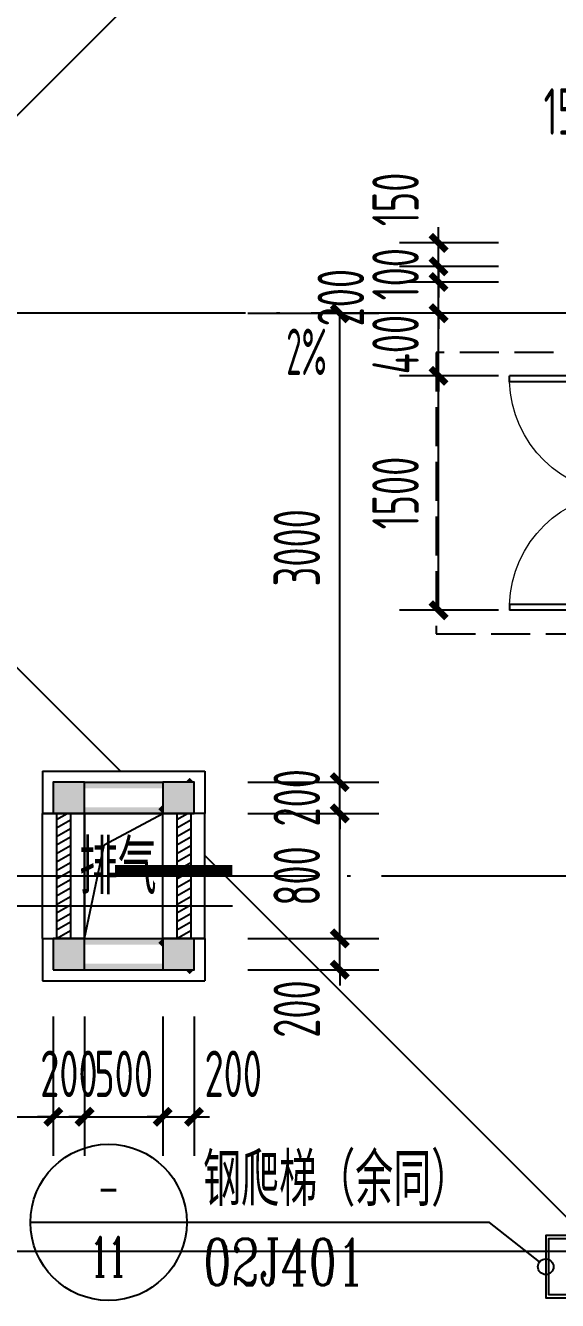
# Model space of a CAD drawing. Extents: x -228436 to 200315, y -41539 to 163917.
# Drawn here: x 49322 to 52725, y 136484 to 144641 of the extents above; entities that cross this region are included whole.
import ezdxf
from ezdxf.enums import TextEntityAlignment as Align

# ---------------------------------------------------------------- set-up
doc = ezdxf.new("R2010")
doc.units = 0
doc.header["$LTSCALE"] = 1000
doc.header["$MEASUREMENT"] = 0
doc.linetypes.add('X-104 13#平面$0$DASH', pattern=[0.35, 0.25, -0.1])
doc.linetypes.add('X-104 13#平面$0$DOTE', pattern=[2.42, 2, -0.2, 0.02, -0.2])
for name, color, linetype in [('01-标注_尺寸', 124, 'Continuous'), ('01-标注_符号', 200, 'Continuous'), ('02-TEXT_标注', 130, 'Continuous'), ('6007--X-2#3#$0$STAIR', 5, 'Continuous'), ('PUB_HATCH', 8, 'Continuous'), ('PUB_WALL', 9, 'Continuous'), ('X-104 13#平面$0$01-标注_符号', 200, 'Continuous'), ('X-104 13#平面$0$02-TEXT_标注', 130, 'Continuous'), ('X-104 13#平面$0$02-TEXT_门窗', 151, 'Continuous'), ('X-104 13#平面$0$A-C_窗', 140, 'Continuous'), ('X-104 13#平面$0$A-C_门', 150, 'Continuous'), ('X-104 13#平面$0$A-O_分水线', 127, 'Continuous'), ('X-104 13#平面$0$A-SUR_保温', 222, 'Continuous'), ('X-104 13#平面$0$A-TECH_结构', 21, 'Continuous'), ('X-104 13#平面$0$A_AXIS-轴线', 36, 'X-104 13#平面$0$DOTE'), ('X-104 13#平面$0$A_STR-砌块墙', 121, 'Continuous'), ('X-104 13#平面$0$A_STR-砼柱', 51, 'Continuous'), ('X-104 13#平面$0$DUCT-加压送风管端线', 2, 'Continuous')]:
    doc.layers.add(name, color=color, linetype=linetype)
doc.styles.add('6007--X-2#3#$0$_TCH_LABEL', font='COMPLEX', dxfattribs={"bigfont": 'GBCBIG'})
doc.styles.add('_TCH_DIM', font='ros1.shx', dxfattribs={"width": 0.8, "bigfont": 'jd.shx'})
doc.styles.add('_TCH_DIM_T3', font='ros1.shx', dxfattribs={"width": 0.705882, "bigfont": 'jd.shx'})
doc.styles.add('_TCH_LABEL', font='COMPLEX.shx', dxfattribs={"width": 0.8, "bigfont": 'GBCBIG.shx'})
doc.styles.add('X-104 13#平面$0$_TCH_WINDOW', font='STXIHEI_0.TTF', dxfattribs={"width": 0.75, "height": 3.5})
doc.styles.add('X-104 13#平面$0$Standard', font='ros1.shx', dxfattribs={"width": 0.75, "bigfont": 'jd.shx'})
doc.dimstyles.new('_TCH_ARCH&&100', dxfattribs={"dimtxt": 297.5, "dimasz": 100, "dimexe": 250, "dimexo": 300, "dimgap": 126.25, "dimtad": 1, "dimdec": 0, "dimzin": 0, "dimdsep": 46, "dimtxsty": '_TCH_DIM_T3', "dimblk": 'ARCHTICK', "dimcen": 0.09, "dimclrt": 7, "dimazin": 2, "dimtfac": 1, "dimtdec": 0, "dimtix": 1, "dimtmove": 2, "dimatfit": 3, "dimfxl": 0, "dimtolj": 1, "dimtzin": 0, "dimarcsym": 0})

# ---------------------------------------------------------------- blocks, each defined once
blk = doc.blocks.new('X-104 13#平面$0$zzzzx')
at = {"layer": 'X-104 13#平面$0$A_AXIS-轴线', "linetype": 'X-104 13#平面$0$DOTE'}
blk.add_line((60408.4, 18000), (-2925, 18000), dxfattribs=at)
blk = doc.blocks.new('X-104 13#平面$0$ys')
blk.add_line((39870, 7500), (47550, 7500))
for points in [[(39025, 10025), (46005.5, 17005.5)], [(44430, 10570), (40654.4, 14345.6)], [(47500, 7500), (44970, 10030)]]:
    blk.add_lwpolyline(points)
blk = doc.blocks.new('X-104 13#平面$0$$DorLib2D$00000002')
for p, q in [((-0.5, 0), (-0.5, 0.4875)), ((-0.475, 0.4875), (-0.5, 0.4875)), ((-0.475, 0), (-0.475, 0.4875)), ((0.475, 0), (0.475, 0.4875)), ((0.475, 0.4875), (0.5, 0.4875)), ((0.5, 0), (0.5, 0.4875)), ((-0.5, 0), (-0.475, 0)), ((0.5, 0), (0.475, 0))]:
    blk.add_line(p, q)
at = {"lineweight": 13}
for centre, start, end in [((-0.4875, 0), 0, 88.5307), ((0.4875, 0), 91.4693, 180)]:
    blk.add_arc(centre, 0.4875, start, end, dxfattribs=at)
blk = doc.blocks.new('X-104 13#平面$0$$WINLIB2D$00000039')
at = {"color": 0}
for points in [[(-0.5, 0.5), (-0.5, -0.5)], [(0.5, 0.5), (-0.5, 0.5)], [(0.5, -0.5), (0.5, 0.5)], [(-0.5, 0.167), (0.5, 0.167)], [(-0.384, -0.167), (-0.448, 0.167)], [(-0.316, -0.167), (-0.38, 0.167)], [(-0.248, -0.167), (-0.312, 0.167)], [(-0.18, -0.167), (-0.244, 0.167)], [(-0.112, -0.167), (-0.176, 0.167)], [(-0.044, -0.167), (-0.108, 0.167)], [(0.024, -0.167), (-0.04, 0.167)], [(0.092, -0.167), (0.028, 0.167)], [(0.16, -0.167), (0.096, 0.167)], [(0.228, -0.167), (0.164, 0.167)], [(0.296, -0.167), (0.232, 0.167)], [(0.364, -0.167), (0.3, 0.167)], [(0.432, -0.167), (0.368, 0.167)], [(0.5, -0.167), (0.436, 0.167)], [(-0.452, -0.167), (-0.5, 0.084)], [(-0.5, -0.167), (0.5, -0.167)], [(0.5, -0.5), (-0.5, -0.5)]]:
    blk.add_lwpolyline(points, dxfattribs=at)
blk = doc.blocks.new('_FZH')
blk.add_lwpolyline([(-0.5, -0.5), (0.5, -0.5), (0.5, 0.5), (-0.5, 0.5)], close=True)
at = {"layer": 'PUB_HATCH'}
blk.add_solid([(-0.5, -0.5), (0.5, -0.5), (-0.5, 0.5), (0.5, 0.5)], dxfattribs=at)
blk = doc.blocks.new('X-104 13#平面')
at = {"layer": 'PUB_WALL'}
for points in [[(50343.4, 139800), (50400, 139800), (50371.7, 139828.3)], [(49700, 139800), (49500, 139800), (49540, 139760), (49660, 139760)], [(49500, 139800), (49500, 139600), (49540, 139640), (49540, 139760)], [(49700, 139600), (49700, 139800), (49660, 139760), (49660, 139640)], [(50200, 139760), (50200, 139800), (49700, 139800), (49700, 139760)], [(50400, 139800), (50200, 139800), (50240, 139760), (50360, 139760)], [(50200, 139800), (50200, 139600), (50240, 139640), (50240, 139760)], [(50400, 139600), (50400, 139800), (50360, 139760), (50360, 139640)], [(50200, 139600), (50200, 139656.6), (50171.7, 139628.3)], [(49500, 139600), (49700, 139600), (49660, 139640), (49540, 139640)], [(50200, 139600), (50200, 139640), (49700, 139640), (49700, 139600)], [(50200, 139600), (50400, 139600), (50360, 139640), (50240, 139640)], [(49700, 138800), (49500, 138800), (49540, 138760), (49660, 138760)], [(49500, 138800), (49500, 138600), (49540, 138640), (49540, 138760)], [(49700, 138600), (49700, 138800), (49660, 138760), (49660, 138640)], [(50200, 138760), (50200, 138800), (49700, 138800), (49700, 138760)], [(50200, 138743.4), (50200, 138800), (50171.7, 138771.7)], [(50400, 138800), (50200, 138800), (50240, 138760), (50360, 138760)], [(50200, 138800), (50200, 138600), (50240, 138640), (50240, 138760)], [(50400, 138600), (50400, 138800), (50360, 138760), (50360, 138640)], [(49500, 138600), (49700, 138600), (49660, 138640), (49540, 138640)], [(50200, 138600), (50200, 138640), (49700, 138640), (49700, 138600)], [(50200, 138600), (50400, 138600), (50360, 138640), (50240, 138640)], [(50400, 138600), (50343.4, 138600), (50371.7, 138571.7)]]:
    blk.add_hatch(color=256, dxfattribs=at).paths.add_polyline_path(points)
at = {"layer": 'X-104 13#平面$0$01-标注_符号'}
blk.add_line((50645.6, 139007), (48704.6, 139007), dxfattribs=at)
at = {"layer": 'X-104 13#平面$0$01-标注_符号', "const_width": 75}
blk.add_lwpolyline([(50645.6, 139232), (49895.6, 139232)], dxfattribs=at)
at = {"layer": 'X-104 13#平面$0$A-SUR_保温'}
for p, q in [((49430, 139870), (50470, 139870)), ((49430, 139870), (49430, 139600)), ((50470, 139870), (50470, 139600)), ((49430, 139600), (49500, 139600)), ((50470, 139600), (50400, 139600)), ((49430, 138800), (49500, 138800)), ((49430, 138800), (49430, 138530)), ((50470, 138800), (50400, 138800)), ((50470, 138800), (50470, 138530)), ((49430, 138530), (50470, 138530))]:
    blk.add_line(p, q, dxfattribs=at)
at = {"layer": 'X-104 13#平面$0$A-SUR_保温', "linetype": 'X-104 13#平面$0$DASH'}
blk.add_lwpolyline([(53050, 142550), (51950, 142550), (51950, 140750), (53050, 140750)], close=True, dxfattribs=at)
at = {"layer": 'X-104 13#平面$0$A-TECH_结构'}
for p, q in [((50200, 139600), (49700, 139600)), ((49700, 139600), (49700, 138800)), ((50200, 138800), (50200, 139600)), ((49700, 138800), (50200, 138800))]:
    blk.add_line(p, q, dxfattribs=at)
at = {"layer": 'X-104 13#平面$0$A_AXIS-轴线', "linetype": 'X-104 13#平面$0$DOTE'}
blk.add_line((39500, 139200), (60408.4, 139200), dxfattribs=at)
at = {"layer": 'X-104 13#平面$0$A_STR-砌块墙'}
for p, q in [((49700, 139800), (50200, 139800)), ((49700, 139600), (50200, 139600)), ((49700, 138800), (50200, 138800)), ((49700, 138600), (50200, 138600))]:
    blk.add_line(p, q, dxfattribs=at)
at = {"layer": 'X-104 13#平面$0$DUCT-加压送风管端线'}
for p, q in [((49825, 139400), (50200, 139600)), ((49700, 138800), (49825, 139400))]:
    blk.add_line(p, q, dxfattribs=at)
blk.add_blockref('X-104 13#平面$0$zzzzx', (0, 124800))
at = {"layer": 'X-104 13#平面$0$A-C_窗', "yscale": 270, "zscale": 270, "rotation": 270}
for p, xscale in [((49565, 139200), 799.9999999996799), ((50335, 139200), 800.000000004773)]:
    blk.add_blockref('X-104 13#平面$0$$WINLIB2D$00000039', p, dxfattribs=dict(at, xscale=xscale))
at = {"layer": 'X-104 13#平面$0$A-C_门'}
ref = blk.add_blockref('X-104 13#平面$0$$DorLib2D$00000002', (53150, 141650), dxfattribs=dict(at, xscale=1500, yscale=-1500, zscale=300, rotation=270))
ref.add_attrib('A', 'WM1521', (53782.1, 141102.6), dxfattribs={"layer": 'X-104 13#平面$0$02-TEXT_门窗', "height": 285.43, "rotation": 90, "style": 'X-104 13#平面$0$_TCH_WINDOW', "width": 0.75})
at = {"layer": 'X-104 13#平面$0$A-O_分水线'}
blk.add_blockref('X-104 13#平面$0$ys', (5500, 129300), dxfattribs=at)
at = {"layer": 'X-104 13#平面$0$A_STR-砼柱', "xscale": 200, "yscale": 200, "zscale": 200}
for p in [(49600, 139700, 3000), (50300, 139700), (49600, 138700, 3000), (50300, 138700)]:
    blk.add_blockref('_FZH', p, dxfattribs=at)
at = {"layer": 'X-104 13#平面$0$02-TEXT_标注', "style": 'X-104 13#平面$0$Standard', "width": 0.75}
blk.add_text('排气', height=347.29, dxfattribs=at).set_placement((49666.1, 139083.5))
blk = doc.blocks.new('_ArchTick')
at = {"color": 0, "linetype": 'ByBlock', "const_width": 0.4}
blk.add_lwpolyline([(-0.5, -0.5), (0.5, 0.5)], dxfattribs=at)
blk = doc.blocks.new('*D361')
at = {"layer": '01-标注_尺寸', "color": 0, "lineweight": -2, "transparency": 16777216}
for p, q in [((52348.4, 142400), (51714.2, 142400)), ((51964.2, 140900), (51964.2, 142400)), ((52348.4, 140900), (51714.2, 140900))]:
    blk.add_line(p, q, dxfattribs=at)
at = {"layer": 'Defpoints', "color": 0, "transparency": 16777216}
for p in [(51964.2, 142400), (52648.4, 142400), (52648.4, 140900)]:
    blk.add_point(p, dxfattribs=at)
at = {"layer": '01-标注_尺寸', "color": 0, "lineweight": -2, "transparency": 16777216, "xscale": 100, "yscale": 100, "zscale": 100}
for p, rotation in [((51964.2, 142400), 90), ((51964.2, 140900), 270)]:
    blk.add_blockref('_ArchTick', p, dxfattribs=dict(at, rotation=rotation))
at = {"layer": '01-标注_尺寸', "color": 7, "transparency": 16777216, "insert": (51689.2, 141650), "char_height": 297.5, "attachment_point": 5, "rotation": 90, "style": '_TCH_DIM_T3'}
blk.add_mtext('\\A1;1500', dxfattribs=at)
blk = doc.blocks.new('*D362')
at = {"layer": '01-标注_尺寸', "color": 0, "lineweight": -2, "transparency": 16777216}
for p, q in [((51964.2, 142800), (51964.2, 142900)), ((52348.4, 142800), (51714.2, 142800)), ((51964.2, 142400), (51964.2, 142800)), ((52348.4, 142400), (51714.2, 142400)), ((51964.2, 142400), (51964.2, 142300))]:
    blk.add_line(p, q, dxfattribs=at)
at = {"layer": 'Defpoints', "color": 0, "transparency": 16777216}
for p in [(51964.2, 142800), (52648.4, 142800), (52648.4, 142400)]:
    blk.add_point(p, dxfattribs=at)
at = {"layer": '01-标注_尺寸', "color": 0, "lineweight": -2, "transparency": 16777216, "xscale": 100, "yscale": 100, "zscale": 100}
for p, rotation in [((51964.2, 142800), 270), ((51964.2, 142400), 90)]:
    blk.add_blockref('_ArchTick', p, dxfattribs=dict(at, rotation=rotation))
at = {"layer": '01-标注_尺寸', "color": 7, "transparency": 16777216, "insert": (51689.2, 142600), "char_height": 297.5, "attachment_point": 5, "rotation": 90, "style": '_TCH_DIM_T3'}
blk.add_mtext('\\A1;400', dxfattribs=at)
blk = doc.blocks.new('*D363')
at = {"layer": '01-标注_尺寸', "color": 0, "lineweight": -2, "transparency": 16777216}
for p, q in [((51964.2, 143000), (51964.2, 143100)), ((52348.4, 143000), (51714.2, 143000)), ((51964.2, 142800), (51964.2, 143000)), ((52348.4, 142800), (51714.2, 142800)), ((51964.2, 142800), (51964.2, 142700))]:
    blk.add_line(p, q, dxfattribs=at)
at = {"layer": 'Defpoints', "color": 0, "transparency": 16777216}
for p in [(51964.2, 143000), (52648.4, 143000), (52648.4, 142800)]:
    blk.add_point(p, dxfattribs=at)
at = {"layer": '01-标注_尺寸', "color": 0, "lineweight": -2, "transparency": 16777216, "xscale": 100, "yscale": 100, "zscale": 100}
for p, rotation in [((51964.2, 143000), 270), ((51964.2, 142800), 90)]:
    blk.add_blockref('_ArchTick', p, dxfattribs=dict(at, rotation=rotation))
at = {"layer": '01-标注_尺寸', "color": 7, "transparency": 16777216, "insert": (51339.2, 142900), "char_height": 297.5, "attachment_point": 5, "rotation": 90, "style": '_TCH_DIM_T3'}
blk.add_mtext('\\A1;200', dxfattribs=at)
blk = doc.blocks.new('*D364')
at = {"layer": '01-标注_尺寸', "color": 0, "lineweight": -2, "transparency": 16777216}
for p, q in [((51964.2, 143100), (51964.2, 143200)), ((52348.4, 143100), (51714.2, 143100)), ((51964.2, 143000), (51964.2, 143100)), ((52348.4, 143000), (51714.2, 143000)), ((51964.2, 143000), (51964.2, 142900))]:
    blk.add_line(p, q, dxfattribs=at)
at = {"layer": 'Defpoints', "color": 0, "transparency": 16777216}
for p in [(51964.2, 143100), (52648.4, 143100), (52648.4, 143000)]:
    blk.add_point(p, dxfattribs=at)
at = {"layer": '01-标注_尺寸', "color": 0, "lineweight": -2, "transparency": 16777216, "xscale": 100, "yscale": 100, "zscale": 100}
for p, rotation in [((51964.2, 143100), 270), ((51964.2, 143000), 90)]:
    blk.add_blockref('_ArchTick', p, dxfattribs=dict(at, rotation=rotation))
at = {"layer": '01-标注_尺寸', "color": 7, "transparency": 16777216, "insert": (51689.2, 143050), "char_height": 297.5, "attachment_point": 5, "rotation": 90, "style": '_TCH_DIM_T3'}
blk.add_mtext('\\A1;100', dxfattribs=at)
blk = doc.blocks.new('*D365')
at = {"layer": '01-标注_尺寸', "color": 0, "lineweight": -2, "transparency": 16777216}
for p, q in [((51964.2, 143250), (51964.2, 143350)), ((52348.4, 143250), (51714.2, 143250)), ((51964.2, 143100), (51964.2, 143250)), ((52348.4, 143100), (51714.2, 143100)), ((51964.2, 143100), (51964.2, 143000))]:
    blk.add_line(p, q, dxfattribs=at)
at = {"layer": 'Defpoints', "color": 0, "transparency": 16777216}
for p in [(51964.2, 143250), (52648.4, 143250), (52648.4, 143100)]:
    blk.add_point(p, dxfattribs=at)
at = {"layer": '01-标注_尺寸', "color": 0, "lineweight": -2, "transparency": 16777216, "xscale": 100, "yscale": 100, "zscale": 100}
for p, rotation in [((51964.2, 143250), 270), ((51964.2, 143100), 90)]:
    blk.add_blockref('_ArchTick', p, dxfattribs=dict(at, rotation=rotation))
at = {"layer": '01-标注_尺寸', "color": 7, "transparency": 16777216, "insert": (51689.2, 143528.5), "char_height": 297.5, "attachment_point": 5, "rotation": 90, "style": '_TCH_DIM_T3'}
blk.add_mtext('\\A1;150', dxfattribs=at)
blk = doc.blocks.new('*D373')
at = {"layer": '01-标注_尺寸', "color": 0, "lineweight": -2, "transparency": 16777216}
for p, q in [((53050, 143400), (53050, 144065.9)), ((53200, 143400), (53200, 144065.9)), ((53050, 143815.9), (52950, 143815.9)), ((53050, 143815.9), (53200, 143815.9)), ((53200, 143815.9), (53300, 143815.9))]:
    blk.add_line(p, q, dxfattribs=at)
at = {"layer": 'Defpoints', "color": 0, "transparency": 16777216}
for p in [(53200, 143815.9), (53050, 143100), (53200, 143100)]:
    blk.add_point(p, dxfattribs=at)
at = {"layer": '01-标注_尺寸', "color": 0, "lineweight": -2, "transparency": 16777216, "xscale": 100, "yscale": 100, "zscale": 100}
blk.add_blockref('_ArchTick', (53050, 143815.9), dxfattribs=at)
at = {"layer": '01-标注_尺寸', "color": 0, "lineweight": -2, "transparency": 16777216, "xscale": 100, "yscale": 100, "zscale": 100, "rotation": 180}
blk.add_blockref('_ArchTick', (53200, 143815.9), dxfattribs=at)
at = {"layer": '01-标注_尺寸', "color": 7, "transparency": 16777216, "insert": (52807.2, 144090.9), "char_height": 297.5, "attachment_point": 5, "style": '_TCH_DIM_T3'}
blk.add_mtext('\\A1;150', dxfattribs=at)
blk = doc.blocks.new('*D585')
at = {"layer": '01-标注_尺寸', "color": 0, "lineweight": -2, "transparency": 16777216}
for p, q in [((50745.3, 142800), (51582.3, 142800)), ((51332.3, 139800), (51332.3, 142800)), ((50745.3, 139800), (51582.3, 139800))]:
    blk.add_line(p, q, dxfattribs=at)
at = {"layer": 'Defpoints', "color": 0, "transparency": 16777216}
for p in [(50445.3, 142800), (51332.3, 142800), (50445.3, 139800)]:
    blk.add_point(p, dxfattribs=at)
at = {"layer": '01-标注_尺寸', "color": 0, "lineweight": -2, "transparency": 16777216, "xscale": 100, "yscale": 100, "zscale": 100}
for p, rotation in [((51332.3, 142800), 90), ((51332.3, 139800), 270)]:
    blk.add_blockref('_ArchTick', p, dxfattribs=dict(at, rotation=rotation))
at = {"layer": '01-标注_尺寸', "color": 7, "transparency": 16777216, "insert": (51057.3, 141300), "char_height": 297.5, "attachment_point": 5, "rotation": 90, "style": '_TCH_DIM_T3'}
blk.add_mtext('\\A1;3000', dxfattribs=at)
blk = doc.blocks.new('*D586')
at = {"layer": '01-标注_尺寸', "color": 0, "lineweight": -2, "transparency": 16777216}
for p, q in [((51332.3, 139800), (51332.3, 139900)), ((50745.3, 139800), (51582.3, 139800)), ((51332.3, 139600), (51332.3, 139800)), ((50745.3, 139600), (51582.3, 139600)), ((51332.3, 139600), (51332.3, 139500))]:
    blk.add_line(p, q, dxfattribs=at)
at = {"layer": 'Defpoints', "color": 0, "transparency": 16777216}
for p in [(50445.3, 139800), (51332.3, 139800), (50445.3, 139600)]:
    blk.add_point(p, dxfattribs=at)
at = {"layer": '01-标注_尺寸', "color": 0, "lineweight": -2, "transparency": 16777216, "xscale": 100, "yscale": 100, "zscale": 100}
for p, rotation in [((51332.3, 139800), 270), ((51332.3, 139600), 90)]:
    blk.add_blockref('_ArchTick', p, dxfattribs=dict(at, rotation=rotation))
at = {"layer": '01-标注_尺寸', "color": 7, "transparency": 16777216, "insert": (51057.3, 139700), "char_height": 297.5, "attachment_point": 5, "rotation": 90, "style": '_TCH_DIM_T3'}
blk.add_mtext('\\A1;200', dxfattribs=at)
blk = doc.blocks.new('*D587')
at = {"layer": '01-标注_尺寸', "color": 0, "lineweight": -2, "transparency": 16777216}
for p, q in [((50745.3, 139600), (51582.3, 139600)), ((51332.3, 138800), (51332.3, 139600)), ((50745.3, 138800), (51582.3, 138800))]:
    blk.add_line(p, q, dxfattribs=at)
at = {"layer": 'Defpoints', "color": 0, "transparency": 16777216}
for p in [(50445.3, 139600), (51332.3, 139600), (50445.3, 138800)]:
    blk.add_point(p, dxfattribs=at)
at = {"layer": '01-标注_尺寸', "color": 0, "lineweight": -2, "transparency": 16777216, "xscale": 100, "yscale": 100, "zscale": 100}
for p, rotation in [((51332.3, 139600), 90), ((51332.3, 138800), 270)]:
    blk.add_blockref('_ArchTick', p, dxfattribs=dict(at, rotation=rotation))
at = {"layer": '01-标注_尺寸', "color": 7, "transparency": 16777216, "insert": (51057.3, 139200), "char_height": 297.5, "attachment_point": 5, "rotation": 90, "style": '_TCH_DIM_T3'}
blk.add_mtext('\\A1;800', dxfattribs=at)
blk = doc.blocks.new('*D588')
at = {"layer": '01-标注_尺寸', "color": 0, "lineweight": -2, "transparency": 16777216}
for p, q in [((51332.3, 138800), (51332.3, 138900)), ((50745.3, 138800), (51582.3, 138800)), ((51332.3, 138600), (51332.3, 138800)), ((50745.3, 138600), (51582.3, 138600)), ((51332.3, 138600), (51332.3, 138500))]:
    blk.add_line(p, q, dxfattribs=at)
at = {"layer": 'Defpoints', "color": 0, "transparency": 16777216}
for p in [(50445.3, 138800), (51332.3, 138800), (50445.3, 138600)]:
    blk.add_point(p, dxfattribs=at)
at = {"layer": '01-标注_尺寸', "color": 0, "lineweight": -2, "transparency": 16777216, "xscale": 100, "yscale": 100, "zscale": 100}
for p, rotation in [((51332.3, 138800), 270), ((51332.3, 138600), 90)]:
    blk.add_blockref('_ArchTick', p, dxfattribs=dict(at, rotation=rotation))
at = {"layer": '01-标注_尺寸', "color": 7, "transparency": 16777216, "insert": (51057.3, 138348.8), "char_height": 297.5, "attachment_point": 5, "rotation": 90, "style": '_TCH_DIM_T3'}
blk.add_mtext('\\A1;200', dxfattribs=at)
blk = doc.blocks.new('*D663')
at = {"layer": '01-标注_尺寸', "color": 0, "lineweight": -2, "transparency": 16777216}
for p, q in [((48500, 138300), (48500, 137409.3)), ((49500, 138300), (49500, 137409.3)), ((48500, 137659.3), (49500, 137659.3))]:
    blk.add_line(p, q, dxfattribs=at)
at = {"layer": 'Defpoints', "color": 0, "transparency": 16777216}
for p in [(48500, 138600), (49500, 138600), (49500, 137659.3)]:
    blk.add_point(p, dxfattribs=at)
at = {"layer": '01-标注_尺寸', "color": 0, "lineweight": -2, "transparency": 16777216, "xscale": 100, "yscale": 100, "zscale": 100, "rotation": 180}
blk.add_blockref('_ArchTick', (48500, 137659.3), dxfattribs=at)
at = {"layer": '01-标注_尺寸', "color": 0, "lineweight": -2, "transparency": 16777216, "xscale": 100, "yscale": 100, "zscale": 100}
blk.add_blockref('_ArchTick', (49500, 137659.3), dxfattribs=at)
at = {"layer": '01-标注_尺寸', "color": 7, "transparency": 16777216, "insert": (49000, 137934.3), "char_height": 297.5, "attachment_point": 5, "style": '_TCH_DIM_T3'}
blk.add_mtext('\\A1;1000', dxfattribs=at)
blk = doc.blocks.new('*D664')
at = {"layer": '01-标注_尺寸', "color": 0, "lineweight": -2, "transparency": 16777216}
for p, q in [((49500, 138300), (49500, 137409.3)), ((49700, 138300), (49700, 137409.3)), ((49500, 137659.3), (49400, 137659.3)), ((49500, 137659.3), (49700, 137659.3)), ((49700, 137659.3), (49800, 137659.3))]:
    blk.add_line(p, q, dxfattribs=at)
at = {"layer": 'Defpoints', "color": 0, "transparency": 16777216}
for p in [(49500, 138600), (49700, 138600), (49700, 137659.3)]:
    blk.add_point(p, dxfattribs=at)
at = {"layer": '01-标注_尺寸', "color": 0, "lineweight": -2, "transparency": 16777216, "xscale": 100, "yscale": 100, "zscale": 100}
blk.add_blockref('_ArchTick', (49500, 137659.3), dxfattribs=at)
at = {"layer": '01-标注_尺寸', "color": 0, "lineweight": -2, "transparency": 16777216, "xscale": 100, "yscale": 100, "zscale": 100, "rotation": 180}
blk.add_blockref('_ArchTick', (49700, 137659.3), dxfattribs=at)
at = {"layer": '01-标注_尺寸', "color": 7, "transparency": 16777216, "insert": (49600, 137934.3), "char_height": 297.5, "attachment_point": 5, "style": '_TCH_DIM_T3'}
blk.add_mtext('\\A1;200', dxfattribs=at)
blk = doc.blocks.new('*D665')
at = {"layer": '01-标注_尺寸', "color": 0, "lineweight": -2, "transparency": 16777216}
for p, q in [((49700, 138300), (49700, 137409.3)), ((50200, 138300), (50200, 137409.3)), ((49700, 137659.3), (49600, 137659.3)), ((49700, 137659.3), (50200, 137659.3)), ((50200, 137659.3), (50300, 137659.3))]:
    blk.add_line(p, q, dxfattribs=at)
at = {"layer": 'Defpoints', "color": 0, "transparency": 16777216}
for p in [(49700, 138600), (50200, 138600), (50200, 137659.3)]:
    blk.add_point(p, dxfattribs=at)
at = {"layer": '01-标注_尺寸', "color": 0, "lineweight": -2, "transparency": 16777216, "xscale": 100, "yscale": 100, "zscale": 100}
blk.add_blockref('_ArchTick', (49700, 137659.3), dxfattribs=at)
at = {"layer": '01-标注_尺寸', "color": 0, "lineweight": -2, "transparency": 16777216, "xscale": 100, "yscale": 100, "zscale": 100, "rotation": 180}
blk.add_blockref('_ArchTick', (50200, 137659.3), dxfattribs=at)
at = {"layer": '01-标注_尺寸', "color": 7, "transparency": 16777216, "insert": (49950, 137934.3), "char_height": 297.5, "attachment_point": 5, "style": '_TCH_DIM_T3'}
blk.add_mtext('\\A1;500', dxfattribs=at)
blk = doc.blocks.new('*D666')
at = {"layer": '01-标注_尺寸', "color": 0, "lineweight": -2, "transparency": 16777216}
for p, q in [((50200, 138300), (50200, 137409.3)), ((50400, 138300), (50400, 137409.3)), ((50200, 137659.3), (50100, 137659.3)), ((50200, 137659.3), (50400, 137659.3)), ((50400, 137659.3), (50500, 137659.3))]:
    blk.add_line(p, q, dxfattribs=at)
at = {"layer": 'Defpoints', "color": 0, "transparency": 16777216}
for p in [(50200, 138600), (50400, 138600), (50400, 137659.3)]:
    blk.add_point(p, dxfattribs=at)
at = {"layer": '01-标注_尺寸', "color": 0, "lineweight": -2, "transparency": 16777216, "xscale": 100, "yscale": 100, "zscale": 100}
blk.add_blockref('_ArchTick', (50200, 137659.3), dxfattribs=at)
at = {"layer": '01-标注_尺寸', "color": 0, "lineweight": -2, "transparency": 16777216, "xscale": 100, "yscale": 100, "zscale": 100, "rotation": 180}
blk.add_blockref('_ArchTick', (50400, 137659.3), dxfattribs=at)
at = {"layer": '01-标注_尺寸', "color": 7, "transparency": 16777216, "insert": (50651.2, 137934.3), "char_height": 297.5, "attachment_point": 5, "style": '_TCH_DIM_T3'}
blk.add_mtext('\\A1;200', dxfattribs=at)

msp = doc.modelspace()

# ---------------------------------------------------------------- linework, layer by layer
at = {"layer": '01-标注_符号'}
for p, q in [((50353.7, 136984), (49353.7, 136984)), ((52290, 136984), (50353.7, 136984)), ((52610.7, 136731), (52290, 136984))]:
    msp.add_line(p, q, dxfattribs=at)
msp.add_lwpolyline([(51338.7, 142300, 0, 0, 0), (50800, 142300, 80, 0, 0), (50500, 142300, 0, 0, 0)], format="xyseb", dxfattribs=at)
for centre, radius in [((49853.7, 136984), 500), ((52650, 136700), 50)]:
    msp.add_circle(centre, radius, dxfattribs=at)
at = {"layer": '6007--X-2#3#$0$STAIR'}
msp.add_lwpolyline([(52850, 136900), (52650, 136900), (52650, 136500), (52850, 136500), (52850, 136520), (52670, 136520), (52670, 136880), (52850, 136880)], close=True, dxfattribs=at)

# ---------------------------------------------------------------- block references
msp.add_blockref('X-104 13#平面', (0, 0))

# ---------------------------------------------------------------- texts
at = {"layer": '02-TEXT_标注'}
for s, style, width, p in [('2%%%', '_TCH_DIM', 0.564706, (50990.7, 142405)), ('02J401', '6007--X-2#3#$0$_TCH_LABEL', 0.705882, (50458.7, 136581.5))]:
    msp.add_text(s, height=297.5, dxfattribs=dict(at, style=style, width=width)).set_placement(p)
at = {"layer": '02-TEXT_标注', "style": '6007--X-2#3#$0$_TCH_LABEL'}
msp.add_text('钢爬梯（余同）', height=337.59, dxfattribs=at).set_placement((50458.7, 137089))
at = {"layer": '02-TEXT_标注', "style": '_TCH_LABEL', "width": 0.777778}
msp.add_text('-', height=265.1, dxfattribs=at).set_placement((49783, 137076), (49924.4, 137076), align=Align.FIT)
at = {"layer": '02-TEXT_标注', "style": '_TCH_LABEL'}
msp.add_text('11', height=251.84, dxfattribs=at).set_placement((49738.6, 136638.2), (49968.8, 136638.2), align=Align.FIT)

# ---------------------------------------------------------------- dimensions: what is measured, and where the dimension line sits
at = {"layer": '01-标注_尺寸'}
for base, p1, p2, angle, picture, middle in [((53200, 143815.9), (53050, 143100), (53200, 143100), 0, '*D373', (52807.2, 144090.9)), ((51964.2, 143250), (52648.4, 143100), (52648.4, 143250), 90, '*D365', (51689.2, 143528.5)), ((51964.2, 143000), (52648.4, 142800), (52648.4, 143000), 90, '*D363', (51339.2, 142900)), ((51332.3, 138800), (50445.3, 138600), (50445.3, 138800), 90, '*D588', (51057.3, 138348.8)), ((50400, 137659.3), (50200, 138600), (50400, 138600), 0, '*D666', (50651.2, 137934.3))]:
    dim = msp.add_linear_dim(base=base, p1=p1, p2=p2, angle=angle, dimstyle='_TCH_ARCH&&100', dxfattribs=at)
    dim.commit()
    dim.dimension.update_dxf_attribs({"geometry": picture, "text_midpoint": middle, "dimtype": 161})
for p1, p2, distance, picture, middle in [((52648.4, 143000), (52648.4, 143100), 684.2, '*D364', (51689.2, 143050)), ((52648.4, 142400), (52648.4, 142800), 684.2, '*D362', (51689.2, 142600)), ((50445.3, 139800), (50445.3, 142800), -887, '*D585', (51057.3, 141300)), ((52648.4, 140900), (52648.4, 142400), 684.2, '*D361', (51689.2, 141650)), ((50445.3, 139600), (50445.3, 139800), -887, '*D586', (51057.3, 139700)), ((50445.3, 138800), (50445.3, 139600), -887, '*D587', (51057.3, 139200)), ((48500, 138600), (49500, 138600), -940.7, '*D663', (49000, 137934.3)), ((49500, 138600), (49700, 138600), -940.7, '*D664', (49600, 137934.3)), ((49700, 138600), (50200, 138600), -940.7, '*D665', (49950, 137934.3))]:
    dim = msp.add_aligned_dim(p1=p1, p2=p2, distance=distance, dimstyle='_TCH_ARCH&&100', dxfattribs=at)
    dim.commit()
    dim.dimension.update_dxf_attribs({"geometry": picture, "text_midpoint": middle})

doc.saveas('drawing.dxf')
